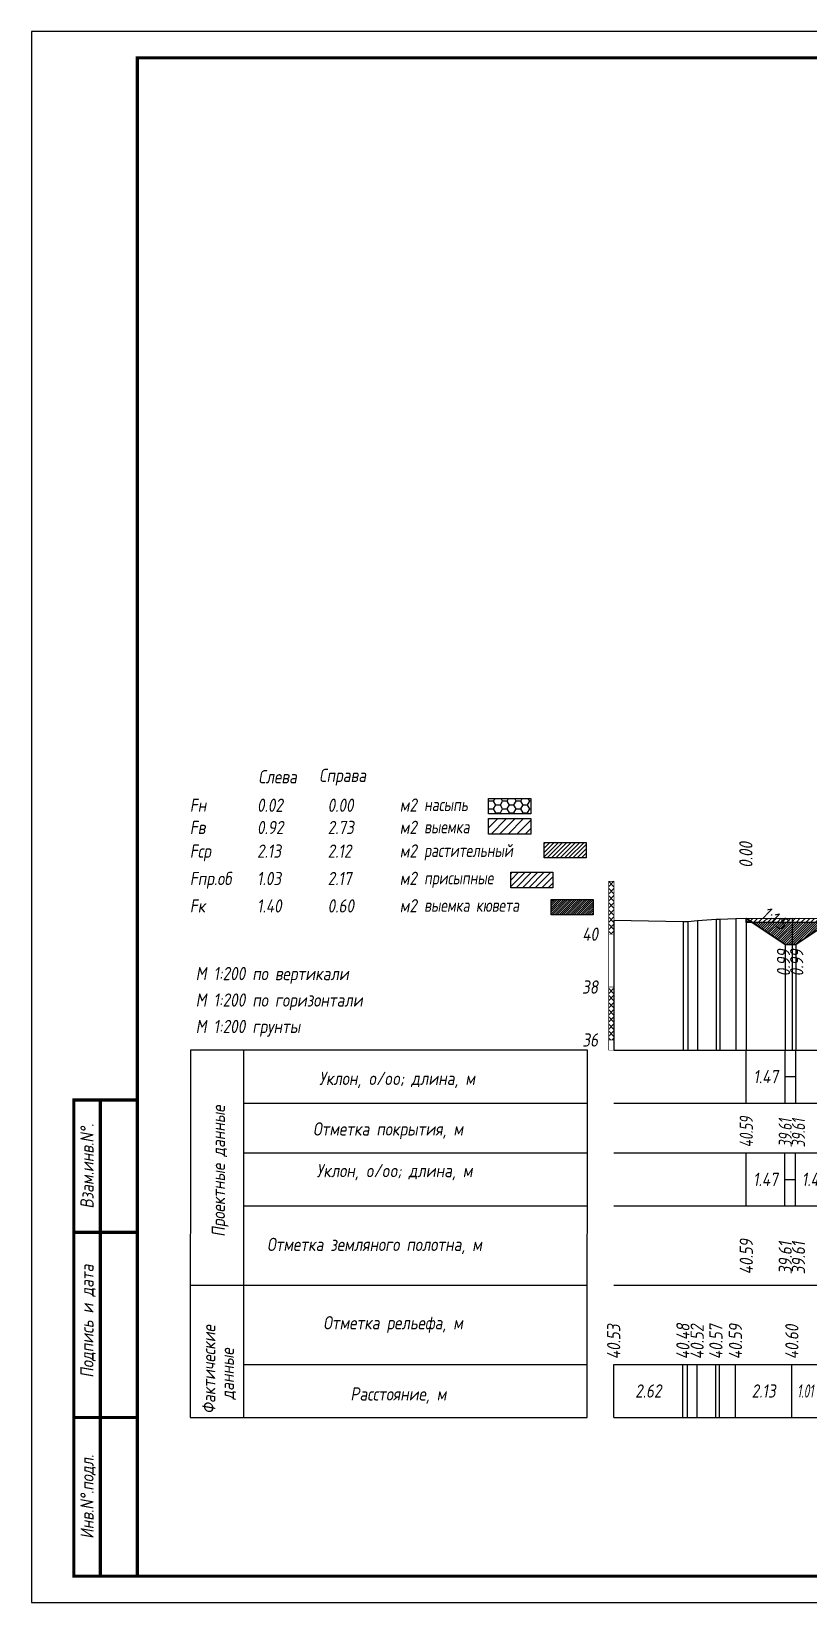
# Model space of a CAD drawing. Extents: x -717 to 1451, y -133302 to 233.
# Drawn here: x -30.1 to 116.8, y -112733.4 to -112436.4 of the extents above; entities that cross this region are included whole.
import ezdxf
from ezdxf.enums import TextEntityAlignment as Align

# ---------------------------------------------------------------- set-up
doc = ezdxf.new("R2010")
doc.units = 0
for name, color, linetype in [('Зарамочное оформление', 7, 'Continuous'), ('Код_510', 7, 'Continuous'), ('Код_514', 1, 'Continuous'), ('Код_516', 1, 'Continuous'), ('Контур_0', 7, 'Continuous'), ('Контур_508', 7, 'Continuous'), ('Контур_512', 7, 'Continuous'), ('Контур_513', 7, 'Continuous'), ('Красный поперечник', 1, 'Continuous'), ('Линейка абсолютных высот', 7, 'Continuous'), ('Объем выемки', 7, 'Continuous'), ('Объем кюветов', 7, 'Continuous'), ('Объем насыпи', 7, 'Continuous'), ('Объем присыпных обочин', 7, 'Continuous'), ('Объем срезки растительного слоя', 7, 'Continuous'), ('Объём_2650', 7, 'Continuous'), ('Объём_2662', 7, 'Continuous'), ('Объём_2663', 7, 'Continuous'), ('Объём_2664', 7, 'Continuous'), ('Объём_2667', 7, 'Continuous'), ('Объём_2668', 7, 'Continuous'), ('Объём_2669', 7, 'Continuous'), ('Объём_2675', 7, 'Continuous'), ('Рабочие отметки', 7, 'Continuous'), ('Таблица', 7, 'Continuous'), ('Уклоны проезжей части', 7, 'Continuous'), ('Черный поперечник', 3, 'Continuous')]:
    doc.layers.add(name, color=color, linetype=linetype)
for name, color, linetype, true_color in [('Контур_2736', 4, 'Continuous', 0x00ffff), ('Контур_2741', 4, 'Continuous', 0x00ffff), ('Контур_2742', 4, 'Continuous', 0x00ffff), ('Контур_2743', 4, 'Continuous', 0x00ffff), ('Контур_2744', 7, 'Continuous', 0xa4ffff), ('Контур_2750', 4, 'Continuous', 0x00ffff), ('Контур_2751', 4, 'Continuous', 0x00ffff), ('Контур_2752', 4, 'Continuous', 0x00ffff), ('Контур_707', 4, 'Continuous', 0x00ffff), ('Контур_720', 131, 'Continuous', 0xaaffff), ('Объём_2563', 7, 'Continuous', 0xff8000), ('Объём_2570', 7, 'Continuous', 0x80ff00), ('Объём_2600', 7, 'Continuous', 0x808000), ('Объём_2620', 2, 'Continuous', 0xffff00)]:
    doc.layers.add(name, color=color, linetype=linetype, true_color=true_color)
doc.styles.add('М', font='romand.shx', dxfattribs={"width": 0.8, "oblique": 10, "height": 2.5})
pattern_1 = [(45.0000013, (0, 0), (-0.6735192404, 0.673519211), []), (135.0000003, (0, 0), (-0.673519222, -0.67351923), [])]

# ---------------------------------------------------------------- blocks, each defined once
blk = doc.blocks.new('условные обозначения')
at = {"layer": 'Объём_2563'}
h = blk.add_hatch(dxfattribs=at)
h.set_pattern_fill('ANSI31', color=256, scale=0.3)
h.set_pattern_definition([(45, (-34.5, -100.5), (-0.673519, 0.673519), [])])
h.paths.add_polyline_path([(18.26, 7.53), (27.08, 7.53), (27.08, 4.62), (18.26, 4.62)])
at = {"layer": 'Объём_2570'}
h = blk.add_hatch(dxfattribs=at)
h.set_pattern_fill('ANSI31', color=3, scale=0.2)
h.set_pattern_definition([(45, (-32.9034, -100.5), (-0.4490128, 0.4490128), [])])
h.paths.add_polyline_path([(25.29, 13.16), (34.12, 13.16), (34.12, 10.25), (25.29, 10.25)])
at = {"layer": 'Объём_2600'}
h = blk.add_hatch(dxfattribs=at)
h.set_pattern_fill('ANSI31', color=6, scale=0.4)
h.set_pattern_definition([(45, (-34.5, -100.5), (-0.898026, 0.898026), [])])
h.paths.add_polyline_path([(13.63, 17.67), (22.46, 17.67), (22.46, 14.76), (13.63, 14.76)])
at = {"layer": 'Объём_2620'}
h = blk.add_hatch(dxfattribs=at)
h.set_pattern_fill('ANSI31', color=2, scale=0.1)
h.set_pattern_definition([(45, (-33.755, -100.5), (-0.2245064, 0.2245064), [])])
h.paths.add_polyline_path([(26.75, 2.41), (35.57, 2.41), (35.57, -0.5), (26.75, -0.5)])
at = {"layer": 'Объём_2650'}
h = blk.add_hatch(dxfattribs=at)
h.set_pattern_fill('HONEY', color=5, scale=0.3)
h.set_pattern_definition([(0, (-34.5, -100.5), (1.42875, 0.824889), [0.9525, -1.905]), (120, (-34.5, -100.5), (-1.42875, 0.824889), [0.9525, -1.905]), (60, (-34.5, -100.5), (3e-09, 1.6497784), [-1.905, 0.9525])])
h.paths.add_polyline_path([(13.63, 21.49), (22.46, 21.49), (22.46, 18.58), (13.63, 18.58)])
at = {"layer": 'Объём_2563'}
blk.add_lwpolyline([(18.26, 7.53), (27.08, 7.53), (27.08, 4.62), (18.26, 4.62)], close=True, dxfattribs=at)
at = {"layer": 'Объём_2620', "color": 2}
blk.add_lwpolyline([(26.75, 2.41), (35.57, 2.41), (35.57, -0.5), (26.75, -0.5)], close=True, dxfattribs=at)
at = {"layer": 'Объём_2650', "color": 5}
blk.add_lwpolyline([(13.63, 21.49), (22.46, 21.49), (22.46, 18.58), (13.63, 18.58)], close=True, dxfattribs=at)
at = {"layer": 'Объём_2650', "color": 6}
blk.add_lwpolyline([(13.63, 17.67), (22.46, 17.67), (22.46, 14.76), (13.63, 14.76)], close=True, dxfattribs=at)
at = {"layer": 'Объём_2650', "color": 3}
blk.add_lwpolyline([(25.29, 13.16), (34.12, 13.16), (34.12, 10.25), (25.29, 10.25)], close=True, dxfattribs=at)
at = {"layer": 'Объем насыпи', "color": 1, "style": 'М', "oblique": 10, "width": 0.8}
for s, p in [('насыпь', (0.09, 19.09)), ('выемка', (0.09, 14.89)), ('растительный', (0.09, 10.42)), ('присыпные', (0.09, 5.24)), ('выемка кювета', (0.09, 0.06))]:
    blk.add_text(s, height=2.5, dxfattribs=at).set_placement(p)

msp = doc.modelspace()

# ---------------------------------------------------------------- hatches: boundary and pattern name
at = {"transparency": 33554681}
h = msp.add_hatch(dxfattribs=at)
h.set_pattern_fill('ANGLE', color=256)
h.set_pattern_definition([(0, (0, 0), (0, 6.985), [5.08, -1.905]), (90, (0, 0), (-6.985, 4e-16), [5.08, -1.905])])
h.paths.add_polyline_path([(135.26, -112601.917), (134.665, -112601.917), (134.165, -112601.167), (132.214, -112601.54), (126.648, -112602.762), (125.956, -112602.813), (118.735, -112604.862), (113.667, -112604.806), (105, -112604.846), (105, -112604.096), (113.667, -112604.056), (118.735, -112604.112), (125.956, -112602.063), (126.648, -112602.012), (132.214, -112600.79), (134.165, -112600.417), (134.665, -112601.167), (135.26, -112601.155)])
at = {"layer": 'Линейка абсолютных высот'}
h = msp.add_hatch(dxfattribs=at)
h.set_pattern_fill('ANSI37', scale=0.3, style=0)
h.set_pattern_definition(pattern_1)
h.paths.add_polyline_path([(80, -112607.069), (80, -112597.069), (79, -112597.069), (79, -112607.069)])
h = msp.add_hatch(dxfattribs=at)
h.set_pattern_fill('ANSI37', scale=0.3, style=0)
h.set_pattern_definition(pattern_1)
h.paths.add_polyline_path([(80, -112627.069), (80, -112617.069), (79, -112617.069), (79, -112627.069)])
at = {"layer": 'Объём_2570'}
h = msp.add_hatch(dxfattribs=at)
h.set_pattern_fill('ANSI31', color=256, scale=0.2)
h.paths.add_polyline_path([(135.26, -112601.917), (134.665, -112601.917), (134.165, -112601.167), (132.214, -112601.54), (126.648, -112602.762), (125.956, -112602.813), (118.735, -112604.862), (113.667, -112604.806), (105, -112604.846), (105, -112604.096), (113.667, -112604.056), (118.735, -112604.112), (125.956, -112602.063), (126.648, -112602.012), (132.214, -112600.79), (134.165, -112600.417), (134.665, -112601.167), (135.26, -112601.155)])
at = {"layer": 'Объём_2600'}
h = msp.add_hatch(dxfattribs=at)
h.set_pattern_fill('HONEY', color=5, scale=0.3)
h.paths.add_polyline_path([(105, -112604.846), (105, -112604.096), (106.117, -112604.841)])
at = {"layer": 'Объём_2620'}
h = msp.add_hatch(dxfattribs=at)
h.set_pattern_fill('ANSI31', color=2, scale=0.1)
h.paths.add_polyline_path([(114.355, -112609), (112.355, -112609), (106.117, -112604.841), (113.667, -112604.806), (118.735, -112604.862), (120.627, -112604.325), (121.368, -112604.325)])

# ---------------------------------------------------------------- linework, layer by layer
at = {"layer": 'Код_510'}
for p, q in [((79.946, -112698.421), (79.946, -112688.421)), ((93.031, -112698.421), (93.031, -112688.421)), ((93.885, -112698.421), (93.885, -112688.421)), ((95.71, -112698.421), (95.71, -112688.421)), ((99.262, -112698.421), (99.262, -112688.421)), ((99.959, -112698.421), (99.959, -112688.421)), ((102.951, -112698.421), (102.951, -112688.421)), ((113.612, -112698.421), (113.612, -112688.421))]:
    msp.add_line(p, q, dxfattribs=at)
at = {"layer": 'Код_514'}
for p, q in [((105, -112639), (105, -112629)), ((112.355, -112639), (112.355, -112629)), ((114.355, -112639), (114.355, -112629)), ((112.355, -112634), (114.355, -112634))]:
    msp.add_line(p, q, dxfattribs=at)
at = {"layer": 'Код_516'}
for p, q in [((104.946, -112658.421), (104.946, -112648.421)), ((112.301, -112658.421), (112.301, -112648.421)), ((114.301, -112658.421), (114.301, -112648.421)), ((112.301, -112653.421), (114.301, -112653.421))]:
    msp.add_line(p, q, dxfattribs=at)
at = {"layer": 'Контур_0', "flags": 128}
for points in [[(128.26, -112599.731), (121.665, -112604.127), (121.665, -112604.127), (121.665, -112604.127), (121.665, -112604.127), (121.665, -112604.127), (121.665, -112604.127), (121.665, -112604.127), (121.665, -112604.127), (121.665, -112604.127), (121.665, -112604.127), (121.665, -112604.127), (121.665, -112604.127), (121.665, -112604.127), (121.665, -112604.127), (114.355, -112609)], [(121.665, -112604.127), (114.355, -112609), (112.355, -112609), (105, -112604.096), (105, -112604.096), (105, -112604.096), (105, -112604.096), (105, -112604.096), (105, -112604.096), (105, -112604.096), (105, -112604.096), (105, -112604.096), (105, -112604.096), (105, -112604.096), (105, -112604.096), (105, -112604.096)]]:
    msp.add_lwpolyline(points, dxfattribs=at)
at = {"layer": 'Контур_2736', "flags": 128}
msp.add_lwpolyline([(121.665, -112604.127), (114.355, -112609)], dxfattribs=at)
at = {"layer": 'Контур_2741', "flags": 128}
msp.add_lwpolyline([(105, -112604.096), (105, -112604.096)], dxfattribs=at)
at = {"layer": 'Контур_2742', "flags": 128}
msp.add_lwpolyline([(105, -112604.096), (105, -112604.096)], dxfattribs=at)
at = {"layer": 'Контур_2743', "flags": 128}
msp.add_lwpolyline([(105, -112604.096), (105, -112604.096)], dxfattribs=at)
at = {"layer": 'Контур_2744', "flags": 128}
msp.add_lwpolyline([(105, -112604.096), (105, -112604.096)], dxfattribs=at)
msp.add_lwpolyline([(105, -112604.096), (105, -112604.096)], dxfattribs=at)
msp.add_lwpolyline([(105, -112604.096), (105, -112604.096)], dxfattribs=at)
msp.add_lwpolyline([(105, -112604.096), (105, -112604.096)], dxfattribs=at)
msp.add_lwpolyline([(105, -112604.096), (105, -112604.096)], dxfattribs=at)
msp.add_lwpolyline([(105, -112604.096), (105, -112604.096)], dxfattribs=at)
at = {"layer": 'Контур_2750', "flags": 128}
msp.add_lwpolyline([(105, -112604.096), (105, -112604.096)], dxfattribs=at)
at = {"layer": 'Контур_2751', "flags": 128}
msp.add_lwpolyline([(105, -112604.096), (105, -112604.096)], dxfattribs=at)
at = {"layer": 'Контур_2752', "flags": 128}
msp.add_lwpolyline([(105, -112604.096), (105, -112604.096)], dxfattribs=at)
at = {"layer": 'Контур_508', "flags": 128}
msp.add_lwpolyline([(105, -112604.096), (112.355, -112609), (114.355, -112609), (121.368, -112604.325), (135.26, -112603.908), (135.26, -112601.601), (176.01, -112600.786), (222.593, -112601.717), (222.593, -112604.083), (246.911, -112604.813), (250.783, -112607.394), (252.783, -112607.394), (257.186, -112604.458)], dxfattribs=at)
at = {"layer": 'Контур_512', "flags": 128}
msp.add_lwpolyline([(105, -112604.096), (112.355, -112609), (114.355, -112609), (121.368, -112604.325), (135.26, -112603.908)], dxfattribs=at)
at = {"layer": 'Контур_513', "flags": 128}
msp.add_lwpolyline([(105, -112604.096), (112.355, -112609), (114.355, -112609), (121.368, -112604.325), (135.26, -112603.908), (135.26, -112601.601), (176.01, -112600.786), (222.593, -112601.717), (222.593, -112604.083), (246.911, -112604.813), (250.783, -112607.394), (252.783, -112607.394), (257.186, -112604.458)], dxfattribs=at)
at = {"layer": 'Контур_707', "flags": 128}
msp.add_lwpolyline([(112.355, -112609), (105, -112604.096)], dxfattribs=at)
at = {"layer": 'Контур_720', "flags": 128}
msp.add_lwpolyline([(114.355, -112609), (112.355, -112609)], dxfattribs=at)
at = {"layer": 'Красный поперечник'}
for p, q in [((114.355, -112609), (128.26, -112599.731)), ((105, -112604.096), (105, -112629)), ((105, -112604.096), (112.355, -112609)), ((112.355, -112609), (112.355, -112629)), ((112.355, -112609), (114.355, -112609)), ((114.355, -112609), (114.355, -112629))]:
    msp.add_line(p, q, dxfattribs=at)
at = {"layer": 'Линейка абсолютных высот', "color": 7, "const_width": 0.1, "flags": 128}
for points in [[(80, -112607.069), (80, -112597.069), (79, -112597.069), (79, -112607.069), (80, -112607.069)], [(80, -112617.069), (80, -112607.069), (79, -112607.069), (79, -112617.069), (80, -112617.069)], [(80, -112627.069), (80, -112617.069), (79, -112617.069), (79, -112627.069), (80, -112627.069)], [(80, -112629), (80, -112627.069), (79, -112627.069), (79, -112629), (80, -112629)]]:
    msp.add_lwpolyline(points, dxfattribs=at)
at = {"layer": 'Объём_2570', "flags": 128}
msp.add_lwpolyline([(135.26, -112601.917), (135.26, -112601.917), (135.26, -112601.917), (134.665, -112601.917), (134.165, -112601.167), (132.214, -112601.54), (126.648, -112602.762), (125.956, -112602.813), (118.735, -112604.862), (113.667, -112604.806), (105, -112604.846), (105, -112604.096), (113.667, -112604.056), (118.735, -112604.112), (125.956, -112602.063), (126.648, -112602.012), (132.214, -112600.79), (134.165, -112600.417), (134.665, -112601.167), (135.26, -112601.155), (135.26, -112601.155), (135.26, -112601.917), (135.26, -112601.917)], dxfattribs=at)
at = {"layer": 'Объём_2600', "color": 5, "flags": 128}
msp.add_lwpolyline([(105, -112604.846), (105, -112604.096), (106.117, -112604.841), (105, -112604.846), (105, -112604.846)], dxfattribs=at)
at = {"layer": 'Объём_2620', "flags": 128}
msp.add_lwpolyline([(114.355, -112609), (112.355, -112609), (106.117, -112604.841), (113.667, -112604.806), (118.735, -112604.862), (120.627, -112604.325), (121.368, -112604.325), (114.355, -112609), (114.355, -112609)], dxfattribs=at)
at = {"layer": 'Объём_2662', "flags": 128}
msp.add_lwpolyline([(105.343, -112604.325), (105, -112604.096)], dxfattribs=at)
at = {"layer": 'Объём_2663', "flags": 128}
for points in [[(112.355, -112609), (105.343, -112604.325)], [(121.368, -112604.325), (114.355, -112609)]]:
    msp.add_lwpolyline(points, dxfattribs=at)
at = {"layer": 'Объём_2664', "flags": 128}
msp.add_lwpolyline([(114.355, -112609), (112.355, -112609)], dxfattribs=at)
at = {"layer": 'Объём_2667', "flags": 128}
msp.add_lwpolyline([(105, -112604.096), (105, -112604.096)], dxfattribs=at)
at = {"layer": 'Объём_2668', "flags": 128}
msp.add_lwpolyline([(105, -112604.096), (105, -112604.096)], dxfattribs=at)
at = {"layer": 'Объём_2669', "flags": 128}
msp.add_lwpolyline([(105, -112604.096), (105, -112604.096)], dxfattribs=at)
at = {"layer": 'Объём_2675', "flags": 128}
msp.add_lwpolyline([(105, -112604.096), (105, -112604.096)], dxfattribs=at)
msp.add_lwpolyline([(105, -112604.096), (105, -112604.096)], dxfattribs=at)
msp.add_lwpolyline([(105, -112604.096), (105, -112604.096)], dxfattribs=at)
msp.add_lwpolyline([(105, -112604.096), (105, -112604.096)], dxfattribs=at)
msp.add_lwpolyline([(105, -112604.096), (105, -112604.096)], dxfattribs=at)
msp.add_lwpolyline([(105, -112604.096), (105, -112604.096)], dxfattribs=at)
at = {"layer": 'Таблица'}
for p, q in [((80, -112629), (282.186, -112629)), ((80, -112639), (282.186, -112639)), ((80, -112648.421), (282.186, -112648.421)), ((79.946, -112658.421), (282.132, -112658.421)), ((79.946, -112673.421), (282.132, -112673.421)), ((79.946, -112688.421), (282.132, -112688.421)), ((79.946, -112698.421), (282.132, -112698.421))]:
    msp.add_line(p, q, dxfattribs=at)
at = {"layer": 'Таблица', "linetype": 'Continuous', "flags": 128}
for points in [[(0, -112629), (-0.054, -112698.421)], [(75, -112629), (0, -112629)], [(10, -112629), (10, -112698.421)], [(74.946, -112698.421), (75, -112629)], [(10, -112639), (75, -112639)], [(10, -112648.421), (75, -112648.421)], [(9.946, -112658.421), (74.946, -112658.421)], [(-0.054, -112673.421), (74.946, -112673.421)], [(9.946, -112688.421), (74.946, -112688.421)], [(-0.054, -112698.421), (74.946, -112698.421)]]:
    msp.add_lwpolyline(points, dxfattribs=at)
at = {"layer": 'Черный поперечник', "color": 7}
for p, q in [((80, -112604.402), (80, -112629)), ((95.764, -112604.459), (95.764, -112629)), ((99.317, -112604.236), (99.317, -112629)), ((100.013, -112604.214), (100.013, -112629)), ((103.006, -112604.106), (103.006, -112629)), ((113.667, -112604.056), (113.667, -112629)), ((93.086, -112604.693), (93.086, -112629)), ((93.939, -112604.702), (93.939, -112629))]:
    msp.add_line(p, q, dxfattribs=at)
at = {"layer": 'Черный поперечник', "flags": 128}
msp.add_lwpolyline([(80, -112604.402), (93.086, -112604.693), (93.939, -112604.702), (95.764, -112604.459), (99.317, -112604.236), (100.013, -112604.214), (103.006, -112604.106), (113.667, -112604.056), (118.735, -112604.112)], dxfattribs=at)

# ---------------------------------------------------------------- block references
at = {"layer": 'Объём_2570', "xscale": 0.9}
msp.add_blockref('условные обозначения', (44.055, -112602.903), dxfattribs=at)

# ---------------------------------------------------------------- texts
at = {"style": 'М', "oblique": 10, "width": 0.8}
msp.add_text('М 1:200 грунты', height=2.5, dxfattribs=at).set_placement((0.973, -112625.769))
at = {"layer": 'Код_510', "style": 'М', "oblique": 10, "width": 0.8}
for s, p in [('40.53', (79.946, -112687.421)), ('40.48', (93.031, -112687.421)), ('40.52', (95.71, -112687.421)), ('40.57', (99.262, -112687.421)), ('40.59', (102.951, -112687.421)), ('40.60', (113.612, -112687.421))]:
    msp.add_text(s, height=2.5, rotation=90, dxfattribs=at).set_placement(p, align=Align.MIDDLE_LEFT)
at = {"layer": 'Код_510', "style": 'М', "oblique": 10}
for s, width, p in [('2.62', 0.8, (86.489, -112693.421)), ('2.13', 0.8, (108.282, -112693.421)), ('1.01', 0.6, (116.146, -112693.421))]:
    msp.add_text(s, height=2.5, dxfattribs=dict(at, width=width)).set_placement(p, align=Align.MIDDLE_CENTER)
at = {"layer": 'Код_514', "style": 'М', "oblique": 10, "width": 0.8}
msp.add_text('1.47', height=2.5, dxfattribs=at).set_placement((108.678, -112634), align=Align.MIDDLE_CENTER)
at = {"layer": 'Код_514', "style": 'М', "oblique": 10, "width": 0.7}
for s, p in [('40.59', (105, -112647.382)), ('39.61', (112.355, -112647.382)), ('39.61', (114.855, -112647.382))]:
    msp.add_text(s, height=2.5, rotation=90, dxfattribs=at).set_placement(p, align=Align.MIDDLE_LEFT)
at = {"layer": 'Код_516', "style": 'М', "oblique": 10, "width": 0.8}
for s, p in [('1.47', (108.623, -112653.421)), ('1.40', (117.807, -112653.421))]:
    msp.add_text(s, height=2.5, dxfattribs=at).set_placement(p, align=Align.MIDDLE_CENTER)
for s, p in [('40.59', (105, -112671.371)), ('39.61', (112.355, -112671.371)), ('39.61', (114.855, -112671.371))]:
    msp.add_text(s, height=2.5, rotation=90, dxfattribs=at).set_placement(p, align=Align.MIDDLE_LEFT)
at = {"layer": 'Линейка абсолютных высот', "style": 'М', "oblique": 10, "width": 0.8}
for s, p in [('40', (77, -112607.069)), ('38', (77, -112617.069)), ('36', (77, -112627.069))]:
    msp.add_text(s, height=2.5, dxfattribs=at).set_placement(p, align=Align.MIDDLE_RIGHT)
at = {"layer": 'Объем выемки', "style": 'М', "oblique": 10, "width": 0.8}
for s, p in [('Fв', (-0.133, -112588.153)), ('0.92', (12.566, -112588.153)), ('2.73', (25.908, -112588.153)), ('м2', (39.513, -112588.119))]:
    msp.add_text(s, height=2.5, dxfattribs=at).set_placement(p)
at = {"layer": 'Объем кюветов', "style": 'М', "oblique": 10, "width": 0.8}
for s, p in [('Fк', (-0.133, -112602.978)), ('1.40', (12.566, -112602.978)), ('0.60', (25.908, -112602.978)), ('м2', (39.513, -112602.944))]:
    msp.add_text(s, height=2.5, dxfattribs=at).set_placement(p)
at = {"layer": 'Объем насыпи', "style": 'М', "oblique": 10, "width": 0.8}
for s, p in [('Слева', (12.811, -112578.567)), ('Справа', (24.303, -112578.3)), ('Fн', (-0.133, -112583.948)), ('0.02', (12.566, -112583.948)), ('0.00', (25.908, -112583.948)), ('м2', (39.513, -112583.914))]:
    msp.add_text(s, height=2.5, dxfattribs=at).set_placement(p)
at = {"layer": 'Объем присыпных обочин', "style": 'М', "oblique": 10, "width": 0.8}
for s, p in [('Fпр.об', (-0.133, -112597.799)), ('1.03', (12.566, -112597.799)), ('2.17', (25.908, -112597.799)), ('м2', (39.513, -112597.766))]:
    msp.add_text(s, height=2.5, dxfattribs=at).set_placement(p)
at = {"layer": 'Объем срезки растительного слоя', "style": 'М', "oblique": 10, "width": 0.8}
for s, p in [('Fср', (-0.133, -112592.621)), ('2.13', (12.566, -112592.621)), ('2.12', (25.908, -112592.621)), ('м2', (39.513, -112592.587))]:
    msp.add_text(s, height=2.5, dxfattribs=at).set_placement(p)
at = {"layer": 'Рабочие отметки', "color": 1, "style": 'М', "oblique": 10, "width": 0.8}
msp.add_text('0.00', height=2.5, rotation=90, dxfattribs=at).set_placement((104.922, -112594.527), align=Align.MIDDLE_LEFT)
for p in [(112.027, -112609.931), (114.527, -112609.931)]:
    msp.add_text('0.99', height=2.5, rotation=90, dxfattribs=at).set_placement(p, align=Align.MIDDLE_RIGHT)
at = {"layer": 'Таблица', "style": 'М', "oblique": 10, "width": 0.8}
for s, p in [('М 1:200 по вертикали', (0.973, -112615.769)), ('М 1:200 по горизонтали', (0.973, -112620.769)), ('Уклон, o/oo; длина, м', (24.315, -112635.584)), ('Отметка покрытия, м', (23.148, -112645.139)), ('Уклон, o/oo; длина, м', (23.824, -112653.017)), ('Отметка земляного полотна, м', (14.462, -112666.965)), ('Отметка рельефа, м', (25.077, -112681.777)), ('Расстояние, м', (30.202, -112695.23))]:
    msp.add_text(s, height=2.5, dxfattribs=at).set_placement(p)
for s, p in [('Проектные данные ', (6.519, -112664.296)), ('Фактические ', (4.698, -112697.75)), ('данные', (8.204, -112695.045))]:
    msp.add_text(s, height=2.5, rotation=90, dxfattribs=at).set_placement(p)
at = {"layer": 'Уклоны проезжей части', "color": 1, "style": 'М', "oblique": 10, "width": 0.8}
msp.add_text('1:1.5', height=2.5, rotation=326.30994, dxfattribs=at).set_placement((109.232, -112605.716), align=Align.BOTTOM_CENTER)

# ---------------------------------------------------------------- wipeouts: each hides what was drawn before it
msp.add_wipeout([(-10.054, -112638.421), (-22.054, -112638.421), (-22.054, -112728.421), (-10.054, -112728.421)]).dxf.layer = 'Зарамочное оформление'

# ---------------------------------------------------------------- next in the draw order: linework, layer by layer
at = {"flags": 128}
msp.add_lwpolyline([(-30.054, -112733.421), (389.946, -112733.421), (389.946, -112436.421), (-30.054, -112436.421)], close=True, dxfattribs=at)
at = {"const_width": 0.6, "flags": 128}
msp.add_lwpolyline([(-10.054, -112728.421), (384.946, -112728.421), (384.946, -112441.421), (-10.054, -112441.421)], close=True, dxfattribs=at)
at = {"layer": 'Зарамочное оформление', "linetype": 'Continuous', "lineweight": -3, "const_width": 0.6, "flags": 128}
for points in [[(-10.054, -112728.421), (-22.054, -112728.421), (-22.054, -112638.421), (-10.054, -112638.421)], [(-17.054, -112728.421), (-17.054, -112638.421)], [(-22.054, -112663.421), (-10.054, -112663.421)], [(-22.054, -112698.421), (-10.054, -112698.421)]]:
    msp.add_lwpolyline(points, dxfattribs=at)

# ---------------------------------------------------------------- next in the draw order: texts
at = {"layer": 'Зарамочное оформление', "lineweight": 15, "style": 'М', "oblique": 10, "width": 0.8}
for s, p in [('Взам.инв.N%%d.', (-19.554, -112650.921)), ('Подпись и дата', (-19.572, -112680.227)), ('Инв.N%%d.подл.', (-19.554, -112713.421))]:
    msp.add_text(s, height=2.5, rotation=90, dxfattribs=at).set_placement(p, align=Align.MIDDLE_CENTER)

doc.saveas('drawing.dxf')
